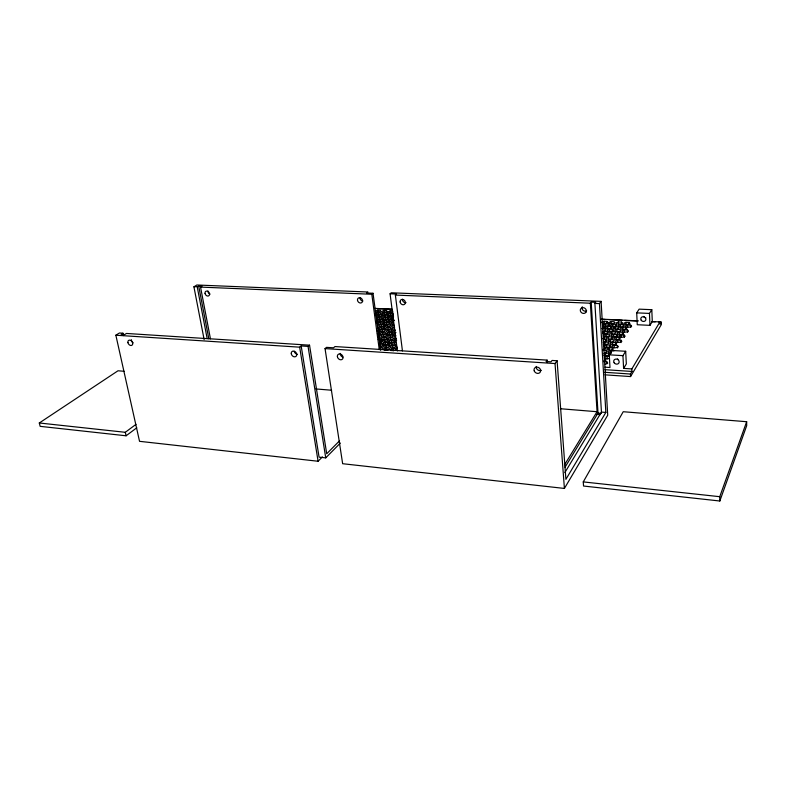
<?xml version="1.0" encoding="UTF-8"?>
<svg xmlns="http://www.w3.org/2000/svg" width="786" height="786" viewBox="0 0 786 786"><rect width="100%" height="100%" fill="white"/><g stroke="black" fill="none" stroke-linecap="round" stroke-linejoin="round"><path stroke-width="1.18" d="M719.829 501.006L746.7 425.668L746.661 421.718L623.219 411.717L583.261 481.906L583.546 486.033L719.829 501.006L719.75 496.693L746.661 421.718M547.282 362.552L547.095 360.116L334.974 346.557L333.519 347.805L326.514 347.353L325.04 348.591L342.647 463.711L564.407 488.44L607.716 415.214L601.103 301.372L391.271 292.785L390.072 293.787L397.411 350.91M604.984 374.834L630.568 376.573L661.37 324.51L661.281 322.152L658.835 322.034M630.568 376.573L630.451 374.028L631.964 371.464L631.846 368.929L659.916 321.916L652.292 321.553L649.963 325.355L637.259 324.736L636.709 312.857L639.126 309.144L651.8 309.694L652.292 321.553M661.281 322.152L660.014 324.284L659.916 321.916M601.103 301.372L599.453 303.593L605.849 412.444L565.9 479.332L557.087 360.754L552.086 360.44L551.045 361.825L546.044 361.501L547.095 360.116M564.869 472.553L601.447 412.09L594.894 303.406L595.729 302.296L591.19 302.109L590.355 303.219L597.055 411.726L564.564 464.772M565.036 467.218L598.018 413.112L591.19 302.109M631.846 368.929L623.603 368.388L626.334 363.928L625.685 351.273L612.107 350.477L609.268 354.82L609.975 367.504L605.102 367.18M623.603 368.388L622.944 355.655L625.685 351.273M649.963 325.355L649.462 313.427L651.8 309.694M564.407 488.44L555.024 363.545L557.087 360.754M339.552 440.808L326.711 453.758L309.546 345.172L308.053 346.4L301.176 345.948L319.077 457.147L325.738 457.874L340.358 443.049M123.461 335.602L122.93 333.225L119.423 332.999L115.856 335.209L139.535 441.319L318.094 461.254L322.417 456.892M402.442 350.88L395.368 295.064L396.557 294.052L390.072 293.787M210.452 338.845L200.548 287.096L371.807 294.269L373.026 293.266L380.65 350.045M115.856 335.209L299.663 347.176L301.176 345.948M124.07 371.267L118.008 370.776L39.3 422.986L40.165 426.346L126.084 435.788L136.774 427.8M39.3 422.986L125.288 432.3L136.007 424.352M200.548 287.096L202.012 286.183L193.926 286.821L204.144 339.631M122.93 333.225L121.162 334.325L124.679 334.561L126.458 333.451L309.546 345.172M193.926 286.821L196.864 284.994L367.897 292.009L366.669 293.001L373.026 293.266M605.308 364.203L607.755 363.122L606.851 361.835L603.51 361.619M603.687 361.088L606.124 360.017L605.23 358.74L605.348 360.725M609.327 356.255L607.116 356.117L604.699 357.178L605.593 358.445L608.924 358.652M604.817 352.659L607.214 351.617L606.33 350.379L603.058 350.192M614.004 350.831L610.712 350.644L608.325 351.676L609.219 352.914L611.42 353.052M603.913 353.798L605.515 353.101L608.806 353.297L609.7 354.545L607.293 355.596L603.992 355.39M603.049 349.672L605.426 348.64L604.552 347.422L604.689 349.858M614.19 345.359L611.822 346.371L612.716 347.589L615.988 347.776L618.346 346.744L617.442 345.535L614.19 345.359L614.318 347.785M609.101 347.687L606.733 348.709L607.617 349.937L610.889 350.124L613.267 349.092L612.363 347.874L609.101 347.687L609.238 350.124M617.698 339.994L615.369 340.996L616.263 342.185L619.506 342.362L621.834 341.36L620.93 340.171L617.698 339.994L617.825 342.411M606.596 344.926L604.238 345.938L605.102 347.147L608.354 347.333L610.722 346.312L609.838 345.103L606.596 344.926L606.733 347.343M612.569 342.46L610.221 343.472L611.105 344.671L614.347 344.848L616.696 343.836L615.802 342.637L612.569 342.46L612.697 344.877M603.275 342.696L604.837 342.028L608.05 342.205L608.934 343.394L606.576 344.406L603.353 344.229M616.077 337.165L613.758 338.157L614.642 339.326L617.865 339.503L620.183 338.501L619.28 337.341L616.077 337.165L616.204 339.562M604.218 341.517L606.566 340.515L605.701 339.336L603.569 339.218M610.182 339.581L607.843 340.584L608.718 341.763L611.94 341.939L614.279 340.937L613.385 339.758L610.182 339.581L610.309 341.989M621.038 334.915L618.729 335.897L619.633 337.056L622.836 337.233L625.145 336.241L624.241 335.082L621.038 334.915L621.166 337.312M602.557 338.668L604.886 337.675L604.031 336.516L604.169 338.904M608.413 336.752L606.094 337.744L606.959 338.904L610.152 339.08L612.481 338.088L611.606 336.929L608.413 336.752L608.551 339.149M613.581 334.522L611.272 335.504L612.147 336.654L615.34 336.83L617.649 335.838L616.764 334.689L613.581 334.522L613.709 336.909M624.359 329.845L622.08 330.818L622.984 331.957L626.167 332.114L628.446 331.142L627.533 330.012L624.359 329.845L624.477 332.223M619.407 332.144L617.118 333.117L618.002 334.256L621.195 334.433L623.485 333.451L622.591 332.301L619.407 332.144L619.535 334.522M605.967 334.119L603.658 335.091L604.503 336.251L607.686 336.418L609.995 335.435L609.13 334.286L605.967 334.119L606.104 336.496M616.961 329.472L614.681 330.434L615.556 331.564L618.72 331.731L621.009 330.759L620.125 329.629L616.961 329.472L617.089 331.839M627.572 324.952L625.322 325.905L626.216 327.025L629.37 327.182L631.63 326.219L630.716 325.109L627.572 324.952L627.69 327.31M611.813 331.741L609.514 332.714L610.378 333.863L613.552 334.03L615.851 333.048L614.966 331.908L611.813 331.741L611.94 334.119M622.728 327.133L620.459 328.096L621.353 329.216L624.516 329.373L626.776 328.41L625.882 327.29L622.728 327.133L622.846 329.491M603.776 330.955L606.065 329.992L605.22 328.872L602.105 328.715M609.415 329.088L607.136 330.051L607.981 331.181L611.135 331.338L613.424 330.375L612.559 329.246L609.415 329.088L609.553 331.446M602.783 331.997L607.46 331.515L608.315 332.655L606.016 333.628L602.852 333.46M615.192 326.76L612.923 327.713L613.787 328.833L616.931 328.99L619.201 328.027L618.327 326.917L615.192 326.76L615.32 329.108M620.233 324.598L617.983 325.542L618.857 326.652L621.991 326.809L624.251 325.856L623.367 324.746L620.233 324.598L620.36 326.947M625.931 322.299L623.691 323.243L624.585 324.333L627.719 324.49L629.959 323.547L629.065 322.447L625.931 322.299L626.049 324.638M602.273 328.243L604.552 327.29L603.717 326.18L603.854 328.528M612.746 324.225L610.486 325.178L611.341 326.278L614.465 326.436L616.725 325.483L615.86 324.382L612.746 324.225L612.874 326.573M607.755 326.387L605.485 327.34L606.33 328.45L609.455 328.607L611.734 327.654L610.879 326.544L607.755 326.387L607.892 328.735M618.454 321.936L616.214 322.879L617.079 323.97L620.203 324.127L622.443 323.174L621.569 322.083L618.454 321.936L618.582 324.274M603.226 324.815L605.495 323.871L608.59 324.019L609.435 325.119L607.165 326.072L604.061 325.915L603.226 324.815L603.363 327.153M611.086 321.582L608.836 322.515L609.681 323.606L612.785 323.763L615.035 322.82L614.18 321.729L611.086 321.582L611.213 323.911M604.002 321.238L601.752 322.172L602.567 323.262L605.662 323.41L607.912 322.466L607.077 321.386L604.002 321.238L604.129 323.567M386.967 350.222L389.522 349.239L389.237 348.09L386.407 347.913L383.863 348.886L384.128 350.035L386.014 350.163M393.039 348.336L390.485 349.308L390.77 350.468L393.629 350.644L396.183 349.672L395.879 348.512L393.039 348.336L393.334 350.644M380.336 349.799L382.9 348.827L382.635 347.677L379.825 347.5M392.705 345.555L390.17 346.518L390.455 347.667L393.285 347.844L395.83 346.872L395.525 345.732L392.705 345.555L393 347.854M380.021 347.009L382.576 346.046L382.31 344.907L379.51 344.74M386.231 345.152L383.696 346.115L383.961 347.255L386.781 347.432L389.325 346.469L389.041 345.329L386.231 345.152L386.535 347.451M391.723 342.971L389.198 343.924L389.483 345.064L392.293 345.231L394.818 344.278L394.533 343.148L391.723 342.971L392.018 345.26M379.009 344.406L381.534 343.453L381.279 342.332L379.422 342.224M382.654 343.521L385.179 342.568L387.97 342.745L388.245 343.865L385.72 344.828L382.92 344.651L382.654 343.521L382.959 345.811M394.818 341.262L394.523 338.982L396.183 338.363M389.001 341.212L391.516 340.269L394.307 340.436L394.592 341.546L392.076 342.5L389.286 342.332L389.001 341.212L389.306 343.492M381.387 338.206L383.882 337.273L386.643 337.44L386.918 338.53L384.413 339.473L381.652 339.306L381.387 338.206L381.691 340.466M390.151 335.013L387.675 335.936L387.94 337.027L390.711 337.194L393.197 336.261L392.912 335.17L390.151 335.013L390.445 337.263M395.682 332.92L393.216 333.834L393.501 334.924L395.338 335.033M379.599 341.379L381.279 340.751L381.023 339.64L378.262 339.473M390.514 337.666L388.019 338.599L388.294 339.709L391.074 339.866L393.58 338.933L393.295 337.823L390.514 337.666L390.809 339.925M384.835 339.866L382.33 340.81L382.595 341.93L385.376 342.097L387.891 341.144L387.616 340.033L384.835 339.866L385.14 342.136M395.947 335.71L394.297 336.329L394.592 337.42M378.38 336.113L380.041 335.494L379.785 334.414L377.968 334.305M383.617 334.63L381.131 335.563L381.387 336.644L384.138 336.811L386.624 335.877L386.358 334.797L383.617 334.63L383.912 336.88M386.633 333.46L389.099 332.547L391.831 332.694L392.116 333.775L389.64 334.698L386.899 334.541L386.633 333.46L386.928 335.701M395.289 330.317L392.833 331.23L393.118 332.301L395.859 332.458M378.675 338.766L380.345 338.147L380.09 337.047L378.262 336.939M381.465 327.035L379.019 327.939L379.265 328.98L381.967 329.128L384.413 328.224L384.158 327.182L381.465 327.035L381.76 329.246M387.586 324.854L385.169 325.758L385.425 326.789L388.117 326.937L390.554 326.043L390.278 325.001L387.586 324.854L387.881 327.064M382.291 329.589L379.835 330.503L380.08 331.564L382.792 331.712L385.258 330.798L384.993 329.737L382.291 329.589L382.585 331.82M377.388 333.637L379.039 333.028L378.793 331.957L379.098 334.188M394.385 327.742L391.949 328.646L392.224 329.707L394.945 329.855M382.605 332.173L380.129 333.087L380.385 334.168L383.116 334.325L385.592 333.402L385.327 332.331L382.605 332.173L382.9 334.404M388.795 329.953L386.348 330.867L386.614 331.928L389.335 332.085L391.801 331.171L391.516 330.11L388.795 329.953L389.09 332.183M386.574 322.496L384.158 323.39L384.413 324.412L387.095 324.559L389.512 323.665L389.247 322.643L386.574 322.496L386.859 324.697M394.415 320.452L390.229 321.238L390.504 322.26L393.177 322.398M377.27 331.053L378.911 330.444L378.665 329.383L378.96 331.613M387.93 327.389L385.494 328.293L385.759 329.344L388.471 329.491L390.917 328.587L390.642 327.536L387.93 327.389L388.225 329.609M394.051 325.208L391.634 326.102L391.909 327.143L394.621 327.29M393.442 318.065L389.286 318.851L389.551 319.853L393.806 319.411M381.318 324.52L378.891 325.404L379.137 326.445L381.819 326.593L384.246 325.699L383.99 324.657L381.318 324.52L381.613 326.721M385.16 315.235L382.782 316.1L383.028 317.092L385.671 317.23L388.048 316.365L387.783 315.373L385.16 315.235L385.445 317.406M380.041 319.705L377.644 320.58L377.879 321.592L380.532 321.729L382.939 320.855L382.694 319.843L380.041 319.705L380.336 321.887M393.599 316.974L389.365 317.416L389.099 316.414L393.236 315.638M380.336 322.172L377.919 323.046L378.164 324.078L380.827 324.225L383.254 323.331L382.998 322.309L380.336 322.172L380.63 324.363M384 320.904L386.398 320.03L389.06 320.167L389.325 321.189L386.918 322.064L384.256 321.926L384 320.904L384.285 323.095M392.725 311.05L390.111 310.922L387.763 311.777L388.019 312.74L390.632 312.877L392.99 312.022M383.096 318.526L385.484 317.662L388.127 317.79L388.382 318.802L385.995 319.676L383.342 319.538L383.096 318.526L383.381 320.708M379.029 314.783L376.651 315.648L376.887 316.64L379.51 316.768L381.888 315.913L381.642 314.921L379.029 314.783L379.314 316.945M384.334 312.848L381.967 313.702L382.212 314.685L384.835 314.822L387.184 313.968L386.938 312.975L384.334 312.848L384.757 316.08M379.314 317.2L376.926 318.065L377.162 319.067L379.795 319.204L382.183 318.34L381.947 317.328L379.314 317.2L379.609 319.371M390.455 313.29L388.097 314.154L388.353 315.137L390.986 315.274L393.354 314.41L393.079 313.427L390.455 313.29L390.74 315.451M378.086 312.543L375.718 313.398L375.954 314.371L378.557 314.508L380.925 313.653L380.679 312.671L378.086 312.543L378.371 314.695M384.02 310.48L381.672 311.325L381.908 312.307L384.511 312.425L386.869 311.58L386.614 310.608L384.02 310.48L384.305 312.632M377.811 310.185L375.462 311.03L375.688 311.993L378.272 312.121L380.63 311.276L380.395 310.313L377.811 310.185L378.095 312.327M395.368 295.064L590.355 303.219M594.894 303.406L599.453 303.593M636.709 312.857L649.462 313.427M374.971 308.377L392.106 309.193M601.771 319.155L638.448 320.894M376.347 308.593L391.035 309.291M601.487 319.303L605.141 319.48M608.806 319.656L622.227 320.295M624.664 320.413L636.866 320.993M651.515 321.69L655.18 321.857M393.55 324.903L390.858 324.756L390.593 323.724L393 322.84L393.285 325.04M396.675 340.21L394.818 340.092L394.523 338.982M609.268 354.82L622.944 355.655M325.04 348.591L555.024 363.545M605.063 369.685L631.964 371.464M604.837 372.309L630.451 374.028M560.359 408.73L597.055 411.726M601.447 412.09L605.849 412.444M315.805 388.932L331.613 390.229M598.018 413.112L601.3 413.387M596.712 414.301L600.386 414.605M583.261 481.906L719.75 496.693M395.437 341.605L395.731 342.725M396.901 346.94L397.205 348.09M396.075 345.467L395.78 344.337L396.075 346.626M375.384 314.606L375.61 315.589M376.504 319.371L376.74 320.383M377.585 324.313L377.82 325.345M377.86 326.838L378.105 327.88M125.288 432.3L126.084 435.788M376.779 321.828L377.005 322.859M198.701 286.045L208.83 338.805M197.237 286.959L207.18 338.638M299.663 347.176L318.094 461.254M308.053 346.4L325.738 457.874M371.807 294.269L379.255 349.613M381.023 339.64L381.318 341.91M385.484 317.662L385.769 319.833M387.97 342.745L388.274 345.025M386.643 337.44L386.938 339.699M383.99 324.657L384.285 326.868M384.158 327.182L384.442 329.393M386.407 347.913L386.712 350.212M385.179 342.568L385.631 345.997M383.882 337.273L384.187 339.532M391.516 330.11L391.811 332.34M391.831 332.694L392.126 334.944M389.06 320.167L389.345 322.358M391.516 340.269L391.811 342.539M388.127 317.79L388.402 319.971M387.783 315.373L388.068 317.534M386.614 310.608L386.899 312.759M389.099 332.547L389.384 334.787M386.398 320.03L386.692 322.221M392.627 320.354L392.912 322.545M391.477 315.559L391.752 317.731M391.674 317.976L391.959 320.157M394.307 340.436L394.592 342.716M390.111 310.922L390.387 313.074M605.495 323.871L605.623 326.21M607.116 356.117L607.293 359.084M605.22 328.872L605.358 331.23M605.701 339.336L605.839 341.743M606.33 350.379L606.468 352.835M606.851 361.835L606.969 363.83M604.316 331.358L604.454 333.726M605.515 353.101L605.682 356.048M604.837 342.028L604.974 344.445M611.606 336.929L611.734 339.316M610.879 326.544L611.007 328.892M610.712 350.644L610.85 353.091M608.59 324.019L608.718 326.367M609.838 345.103L609.975 347.54M607.077 321.386L607.205 323.714M607.46 331.515L607.598 333.893M608.806 353.297L608.914 355.262M615.86 324.382L615.988 326.73M615.802 342.637L615.929 345.064M612.559 329.246L612.687 331.613M612.363 347.874L612.5 350.32M620.93 340.171L621.058 342.588M619.28 337.341L619.407 339.739M618.327 326.917L618.454 329.275M617.442 345.535L617.57 347.972M616.764 334.689L616.892 337.076M625.882 327.29L626 329.658M624.241 335.082L624.359 337.479M623.367 324.746L623.485 327.104M622.591 332.301L622.708 334.689M621.569 322.083L621.687 324.421M630.716 325.109L630.834 327.467M629.065 322.447L629.173 324.795M627.533 330.012L627.65 332.39M210.059 294.082A2.672 2.044 55.4 0 1 207.926 290.977M362.857 300.999A2.83 2.338 50.8 0 1 359.968 297.58M406.067 302.649A2.869 2.417 48.8 0 1 402.471 299.23M586.661 310.863A3.095 2.761 34 0 1 583.025 310.244L582.514 309.635A3.095 2.761 34 0 1 582.328 306.776M133.139 342.804A2.938 2.122 54.5 0 1 131.38 339.709M297.511 354.368A3.134 2.466 50.4 0 1 294.328 351.313M342.784 357.109A3.183 2.564 48.6 0 1 340.269 353.395M541.328 370.304A3.468 2.967 36.3 0 1 537.663 369.823A3.468 2.967 36.3 0 1 536.229 366.443M645.807 317.711A2.584 2.309 26.6 0 1 643.567 316.434M617.983 359.3A2.79 2.446 29.2 0 1 617.393 358.868M585.992 312.101L585.56 312.671A3.105 2.771 34.1 0 1 581.316 312.484L580.805 311.865A3.105 2.771 34.1 0 1 581.051 308.417L581.64 307.984A3.105 2.771 34.1 0 1 584.646 308.122L585.295 308.603A3.105 2.771 34.1 0 1 585.992 312.101M337.39 356.657A3.203 2.564 48.6 0 0 342.008 359.497A3.203 2.564 48.6 0 0 341.262 354.417A3.203 2.564 48.6 0 0 337.39 356.657M534.215 370.854A3.478 2.977 36.4 0 0 539.844 372.652A3.478 2.977 36.4 0 0 537.948 367.268A3.478 2.977 36.4 0 0 534.215 370.854M127.931 342.647A2.948 2.132 54.5 0 0 131.989 345.231A2.948 2.132 54.5 0 0 130.967 340.554A2.948 2.132 54.5 0 0 127.931 342.647M291.282 353.769A3.144 2.466 50.3 0 0 295.772 356.549A3.144 2.466 50.3 0 0 294.966 351.558A3.144 2.466 50.3 0 0 291.282 353.769M400.123 301.962A2.879 2.427 48.8 0 0 404.328 304.467A2.879 2.427 48.8 0 0 403.758 299.81A2.879 2.427 48.8 0 0 400.123 301.962M205.058 293.463A2.682 2.044 55.3 0 0 208.801 295.772A2.682 2.044 55.3 0 0 207.985 291.459A2.682 2.044 55.3 0 0 205.058 293.463M357.492 300.252A2.839 2.338 50.8 0 0 361.599 302.718A2.839 2.338 50.8 0 0 360.971 298.13A2.839 2.338 50.8 0 0 357.492 300.252M614.131 362.719A2.82 2.456 29.5 0 0 618.867 363.024A2.82 2.456 29.5 0 0 616.303 359.064A2.82 2.456 29.5 0 0 614.131 362.719M641.18 320.187A2.604 2.329 26.9 0 0 645.591 320.393A2.604 2.329 26.9 0 0 643.233 316.719A2.604 2.329 26.9 0 0 641.18 320.187"/></g></svg>
